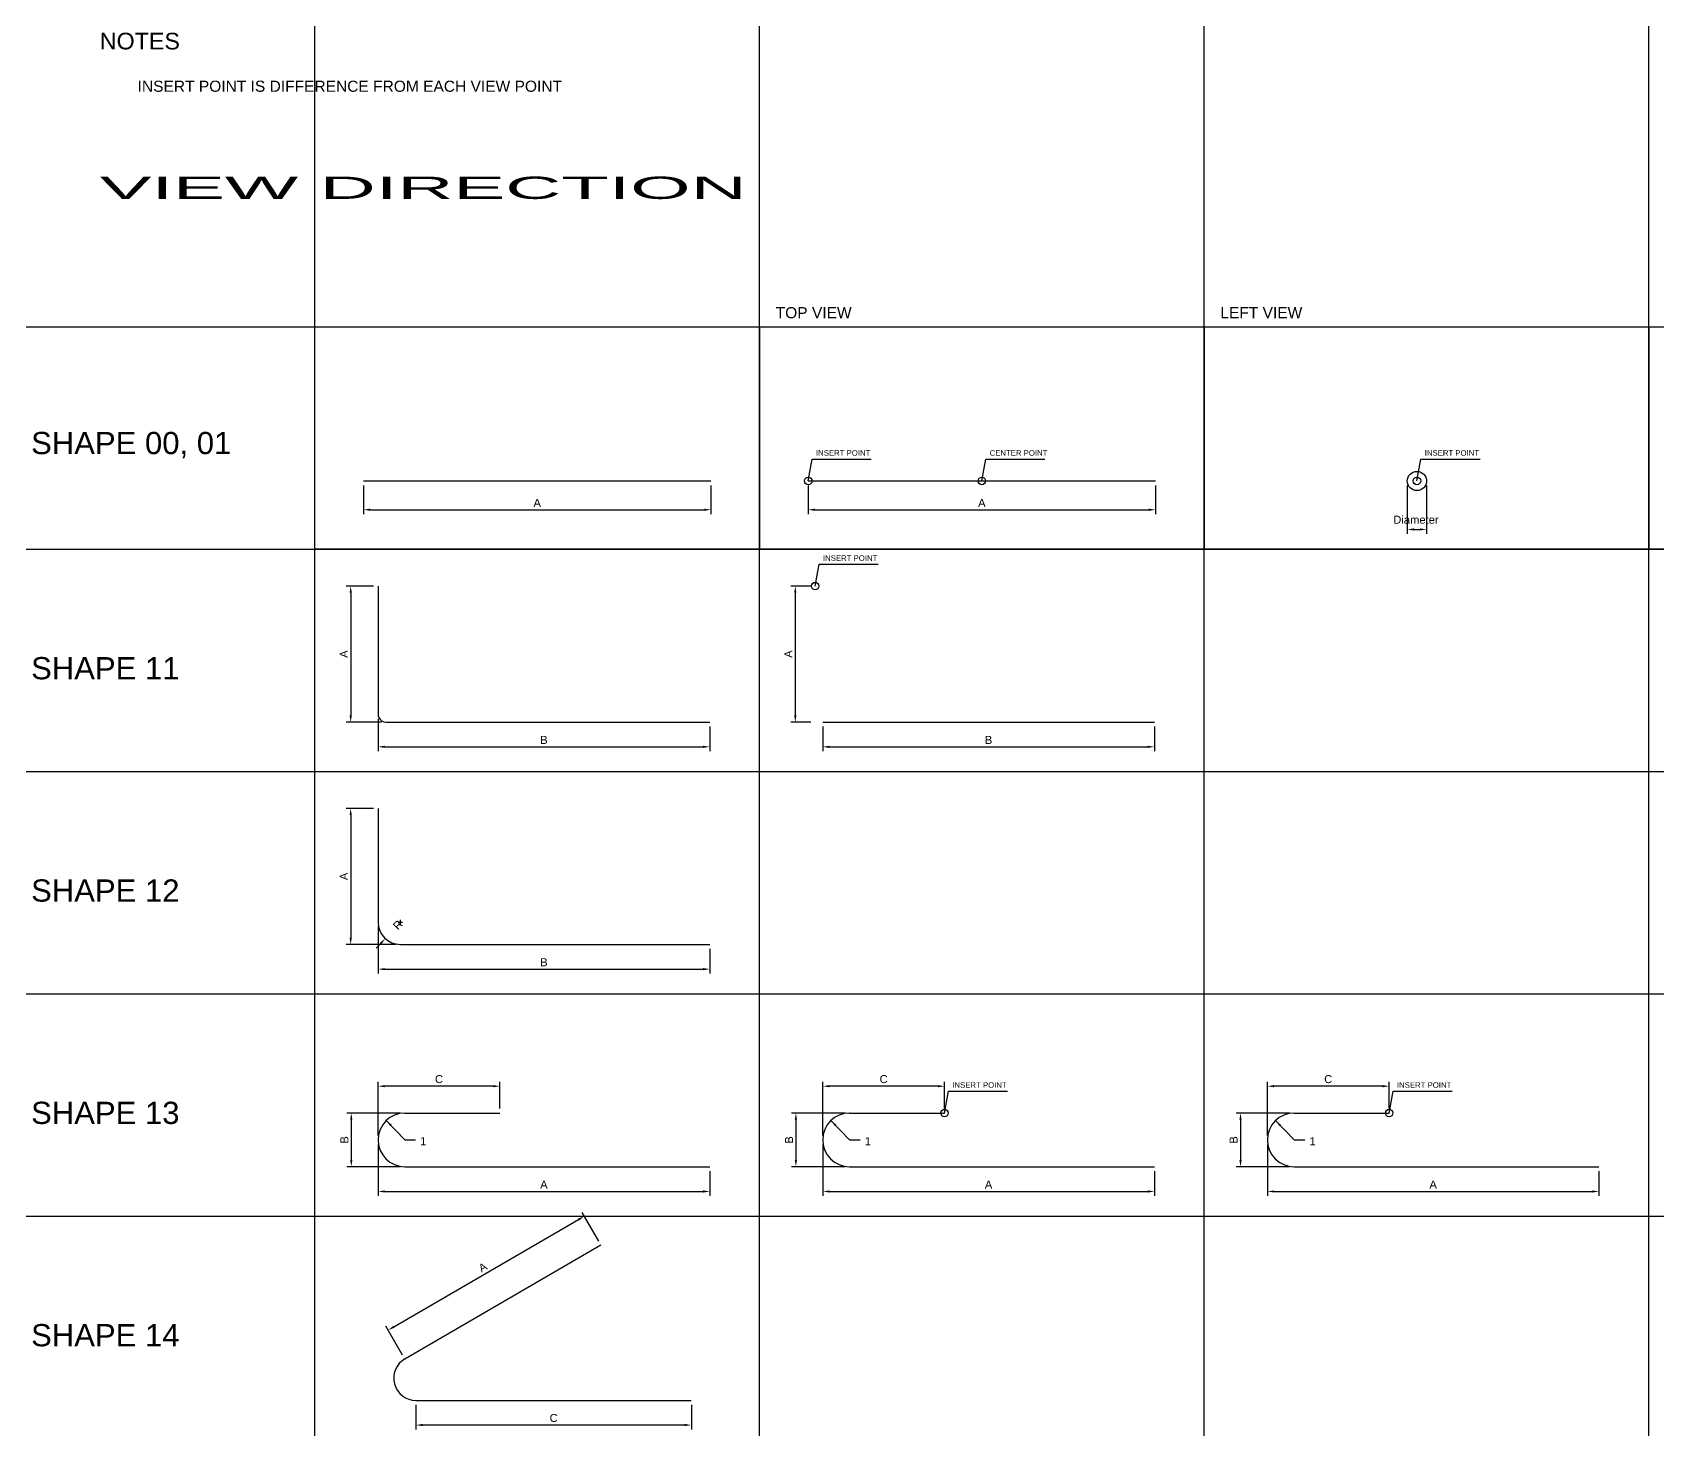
# Paper-space layout 'Layout1' of a CAD drawing. Header units: millimetres. Extents: x 1696 to 8223, y -288 to 1669.
# Drawn here: x 1696 to 2427, y 334 to 963 of the extents above; entities that cross this region are included whole.
import ezdxf

# ---------------------------------------------------------------- set-up
doc = ezdxf.new("R2010")
doc.units = ezdxf.units.MM
doc.header["$LTSCALE"] = 15
doc.layers.get('DEFPOINTS').update_dxf_attribs({"color": 251})
for name, color, linetype in [('1', 1, 'Continuous'), ('2', 2, 'Continuous'), ('3', 3, 'Continuous'), ('6', 6, 'Continuous'), ('Hatch', 251, 'Continuous')]:
    doc.layers.add(name, color=color, linetype=linetype)
doc.styles.add('HOA', font='Vharial.ttf')
doc.styles.add('thuong', font='Vnarial.ttf')
doc.dimstyles.new('D1', dxfattribs={"dimtxt": 1.8, "dimasz": 1.5, "dimexe": 1, "dimexo": 1, "dimgap": 0.65, "dimtad": 1, "dimtoh": 1, "dimdec": 4, "dimzin": 12, "dimdsep": 46, "dimtxsty": 'thuong', "dimcen": 0.5, "dimclrd": 251, "dimclre": 251, "dimclrt": 4, "dimaunit": 1, "dimadec": 0, "dimazin": 3, "dimtfac": 1, "dimtdec": 4, "dimtofl": 0, "dimtmove": 2, "dimatfit": 3, "dimfxl": 1, "dimtolj": 1, "dimtzin": 12, "dimarcsym": 2})
doc.dimstyles.new('D2', dxfattribs={"dimscale": 2, "dimtxt": 1.8, "dimasz": 1.5, "dimexe": 1, "dimexo": 1, "dimgap": 0.65, "dimtad": 1, "dimtoh": 1, "dimdec": 4, "dimzin": 12, "dimdsep": 46, "dimtxsty": 'thuong', "dimcen": 0.5, "dimclrd": 251, "dimclre": 251, "dimclrt": 4, "dimaunit": 1, "dimadec": 0, "dimazin": 3, "dimtfac": 1, "dimtdec": 4, "dimtofl": 0, "dimtmove": 2, "dimatfit": 3, "dimfxl": 1, "dimtolj": 1, "dimtzin": 12, "dimarcsym": 2})

# ---------------------------------------------------------------- blocks, each defined once
blk = doc.blocks.new('*D2')
at = {"layer": '6', "color": 251, "lineweight": -2}
for p, q in [((1844.49, 758.84), (1844.49, 745.91)), ((2000.69, 758.84), (2000.69, 745.91)), ((1847.49, 747.91), (1997.69, 747.91))]:
    blk.add_line(p, q, dxfattribs=at)
at = {"layer": '6', "color": 251}
for points in [[(1847.49, 748.41), (1847.49, 747.41), (1844.49, 747.91)], [(1997.69, 748.41), (1997.69, 747.41), (2000.69, 747.91)]]:
    blk.add_solid(points, dxfattribs=at)
at = {"layer": 'DEFPOINTS', "color": 0}
for p in [(1844.49, 760.84), (2000.69, 760.84), (2000.69, 747.91)]:
    blk.add_point(p, dxfattribs=at)
at = {"layer": '6', "color": 4, "insert": (1922.59, 751.01), "char_height": 3.6, "attachment_point": 5, "style": 'thuong'}
blk.add_mtext('\\A1;A', dxfattribs=at)
blk = doc.blocks.new('*D3')
at = {"layer": '6', "color": 251, "lineweight": -2}
for p, q in [((2044.49, 758.84), (2044.49, 745.91)), ((2200.69, 758.84), (2200.69, 745.91)), ((2047.49, 747.91), (2197.69, 747.91))]:
    blk.add_line(p, q, dxfattribs=at)
at = {"layer": '6', "color": 251}
for points in [[(2047.49, 748.41), (2047.49, 747.41), (2044.49, 747.91)], [(2197.69, 748.41), (2197.69, 747.41), (2200.69, 747.91)]]:
    blk.add_solid(points, dxfattribs=at)
at = {"layer": 'DEFPOINTS', "color": 0}
for p in [(2044.49, 760.84), (2200.69, 760.84), (2200.69, 747.91)]:
    blk.add_point(p, dxfattribs=at)
at = {"layer": '6', "color": 4, "insert": (2122.59, 751.01), "char_height": 3.6, "attachment_point": 5, "style": 'thuong'}
blk.add_mtext('\\A1;A', dxfattribs=at)
blk = doc.blocks.new('*D8')
at = {"layer": '6', "color": 251, "lineweight": -2}
for p, q in [((2313.98, 758.84), (2313.98, 737.05)), ((2322.64, 758.84), (2322.64, 737.05)), ((2316.98, 739.05), (2319.64, 739.05))]:
    blk.add_line(p, q, dxfattribs=at)
at = {"layer": '6', "color": 251}
for points in [[(2316.98, 739.55), (2316.98, 738.55), (2313.98, 739.05)], [(2319.64, 739.55), (2319.64, 738.55), (2322.64, 739.05)]]:
    blk.add_solid(points, dxfattribs=at)
at = {"layer": 'DEFPOINTS', "color": 0}
for p in [(2313.98, 760.84), (2322.64, 760.84), (2322.64, 739.05)]:
    blk.add_point(p, dxfattribs=at)
at = {"layer": '6', "color": 4, "insert": (2317.88, 743.39), "char_height": 3.6, "attachment_point": 5, "style": 'thuong'}
blk.add_mtext('\\A1;Diameter', dxfattribs=at)
blk = doc.blocks.new('*D10')
at = {"layer": '6', "color": 251, "lineweight": -2}
for p, q in [((1849.02, 713.55), (1836.69, 713.55)), ((1838.69, 710.55), (1838.69, 655.39)), ((1852.52, 652.39), (1836.69, 652.39))]:
    blk.add_line(p, q, dxfattribs=at)
at = {"layer": '6', "color": 251}
for points in [[(1838.19, 710.55), (1839.19, 710.55), (1838.69, 713.55)], [(1838.19, 655.39), (1839.19, 655.39), (1838.69, 652.39)]]:
    blk.add_solid(points, dxfattribs=at)
at = {"layer": 'DEFPOINTS', "color": 0}
for p in [(1851.02, 713.55), (1838.69, 652.39), (1854.52, 652.39)]:
    blk.add_point(p, dxfattribs=at)
at = {"layer": '6', "color": 4, "insert": (1835.59, 682.97), "char_height": 3.6, "attachment_point": 5, "rotation": 90, "style": 'thuong'}
blk.add_mtext('\\A1;A', dxfattribs=at)
blk = doc.blocks.new('*D11')
at = {"layer": '6', "color": 251, "lineweight": -2}
for p, q in [((1851.02, 653.89), (1851.02, 639.27)), ((2000.19, 650.39), (2000.19, 639.27)), ((1854.02, 641.27), (1997.19, 641.27))]:
    blk.add_line(p, q, dxfattribs=at)
at = {"layer": '6', "color": 251}
for points in [[(1854.02, 641.77), (1854.02, 640.77), (1851.02, 641.27)], [(1997.19, 641.77), (1997.19, 640.77), (2000.19, 641.27)]]:
    blk.add_solid(points, dxfattribs=at)
at = {"layer": 'DEFPOINTS', "color": 0}
for p in [(1851.02, 655.89), (2000.19, 652.39), (2000.19, 641.27)]:
    blk.add_point(p, dxfattribs=at)
at = {"layer": '6', "color": 4, "insert": (1925.61, 644.37), "char_height": 3.6, "attachment_point": 5, "style": 'thuong'}
blk.add_mtext('\\A1;B', dxfattribs=at)
blk = doc.blocks.new('*D13')
at = {"layer": '6', "color": 251, "lineweight": -2}
for p, q in [((2051.02, 650.39), (2051.02, 639.27)), ((2200.19, 650.39), (2200.19, 639.27)), ((2054.02, 641.27), (2197.19, 641.27))]:
    blk.add_line(p, q, dxfattribs=at)
at = {"layer": '6', "color": 251}
for points in [[(2054.02, 641.77), (2054.02, 640.77), (2051.02, 641.27)], [(2197.19, 641.77), (2197.19, 640.77), (2200.19, 641.27)]]:
    blk.add_solid(points, dxfattribs=at)
at = {"layer": 'DEFPOINTS', "color": 0}
for p in [(2051.02, 652.39), (2200.19, 652.39), (2200.19, 641.27)]:
    blk.add_point(p, dxfattribs=at)
at = {"layer": '6', "color": 4, "insert": (2125.61, 644.37), "char_height": 3.6, "attachment_point": 5, "style": 'thuong'}
blk.add_mtext('\\A1;B', dxfattribs=at)
blk = doc.blocks.new('*D14')
at = {"layer": '6', "color": 251, "lineweight": -2}
for p, q in [((2045.61, 713.55), (2036.69, 713.55)), ((2038.69, 710.55), (2038.69, 655.39)), ((2045.61, 652.39), (2036.69, 652.39))]:
    blk.add_line(p, q, dxfattribs=at)
at = {"layer": '6', "color": 251}
for points in [[(2038.19, 710.55), (2039.19, 710.55), (2038.69, 713.55)], [(2038.19, 655.39), (2039.19, 655.39), (2038.69, 652.39)]]:
    blk.add_solid(points, dxfattribs=at)
at = {"layer": 'DEFPOINTS', "color": 0}
for p in [(2047.61, 713.55), (2038.69, 652.39), (2047.61, 652.39)]:
    blk.add_point(p, dxfattribs=at)
at = {"layer": '6', "color": 4, "insert": (2035.59, 682.97), "char_height": 3.6, "attachment_point": 5, "rotation": 90, "style": 'thuong'}
blk.add_mtext('\\A1;A', dxfattribs=at)
blk = doc.blocks.new('*D15')
at = {"layer": '6', "color": 251, "lineweight": -2}
for p, q in [((1849.02, 613.55), (1836.69, 613.55)), ((1838.69, 610.55), (1838.69, 555.39)), ((1859.02, 552.39), (1836.69, 552.39))]:
    blk.add_line(p, q, dxfattribs=at)
at = {"layer": '6', "color": 251}
for points in [[(1838.19, 610.55), (1839.19, 610.55), (1838.69, 613.55)], [(1838.19, 555.39), (1839.19, 555.39), (1838.69, 552.39)]]:
    blk.add_solid(points, dxfattribs=at)
at = {"layer": 'DEFPOINTS', "color": 0}
for p in [(1851.02, 613.55), (1838.69, 552.39), (1861.02, 552.39)]:
    blk.add_point(p, dxfattribs=at)
at = {"layer": '6', "color": 4, "insert": (1835.59, 582.97), "char_height": 3.6, "attachment_point": 5, "rotation": 90, "style": 'thuong'}
blk.add_mtext('\\A1;A', dxfattribs=at)
blk = doc.blocks.new('*D16')
at = {"layer": '6', "color": 251, "lineweight": -2}
for p, q in [((1851.02, 560.39), (1851.02, 539.27)), ((2000.19, 550.39), (2000.19, 539.27)), ((1854.02, 541.27), (1997.19, 541.27))]:
    blk.add_line(p, q, dxfattribs=at)
at = {"layer": '6', "color": 251}
for points in [[(1854.02, 541.77), (1854.02, 540.77), (1851.02, 541.27)], [(1997.19, 541.77), (1997.19, 540.77), (2000.19, 541.27)]]:
    blk.add_solid(points, dxfattribs=at)
at = {"layer": 'DEFPOINTS', "color": 0}
for p in [(1851.02, 562.39), (2000.19, 552.39), (2000.19, 541.27)]:
    blk.add_point(p, dxfattribs=at)
at = {"layer": '6', "color": 4, "insert": (1925.61, 544.37), "char_height": 3.6, "attachment_point": 5, "style": 'thuong'}
blk.add_mtext('\\A1;B', dxfattribs=at)
blk = doc.blocks.new('*D17')
at = {"layer": '6', "color": 251, "lineweight": -2}
for p, q in [((1861.02, 561.39), (1861.02, 563.39)), ((1860.02, 562.39), (1862.02, 562.39)), ((1852.2, 552.85), (1850.16, 550.64))]:
    blk.add_line(p, q, dxfattribs=at)
at = {"layer": '6', "color": 251}
blk.add_solid([(1851.83, 553.18), (1852.56, 552.51), (1854.23, 555.05)], dxfattribs=at)
at = {"layer": 'DEFPOINTS', "color": 0}
for p in [(1861.02, 562.39), (1854.23, 555.05)]:
    blk.add_point(p, dxfattribs=at)
at = {"layer": '6', "color": 4, "insert": (1859.9, 561.16), "char_height": 3.6, "attachment_point": 5, "rotation": 47.25497, "style": 'thuong'}
blk.add_mtext('\\A1;R', dxfattribs=at)
blk = doc.blocks.new('*D19')
at = {"layer": '6', "color": 251, "lineweight": -2}
for p, q in [((1851.02, 462.47), (1851.02, 439.27)), ((2000.19, 450.39), (2000.19, 439.27)), ((1854.02, 441.27), (1997.19, 441.27))]:
    blk.add_line(p, q, dxfattribs=at)
at = {"layer": '6', "color": 251}
for points in [[(1854.02, 441.77), (1854.02, 440.77), (1851.02, 441.27)], [(1997.19, 441.77), (1997.19, 440.77), (2000.19, 441.27)]]:
    blk.add_solid(points, dxfattribs=at)
at = {"layer": 'DEFPOINTS', "color": 0}
for p in [(1851.02, 464.47), (2000.19, 452.39), (2000.19, 441.27)]:
    blk.add_point(p, dxfattribs=at)
at = {"layer": '6', "color": 4, "insert": (1925.61, 444.37), "char_height": 3.6, "attachment_point": 5, "style": 'thuong'}
blk.add_mtext('\\A1;A', dxfattribs=at)
blk = doc.blocks.new('*D21')
at = {"layer": '6', "color": 251, "lineweight": -2}
for p, q in [((1851.02, 466.47), (1851.02, 490.62)), ((1905.81, 478.55), (1905.81, 490.62)), ((1902.81, 488.62), (1854.02, 488.62))]:
    blk.add_line(p, q, dxfattribs=at)
at = {"layer": '6', "color": 251}
for points in [[(1854.02, 489.12), (1854.02, 488.12), (1851.02, 488.62)], [(1902.81, 489.12), (1902.81, 488.12), (1905.81, 488.62)]]:
    blk.add_solid(points, dxfattribs=at)
at = {"layer": 'DEFPOINTS', "color": 0}
for p in [(1851.02, 488.62), (1905.81, 476.55), (1851.02, 464.47)]:
    blk.add_point(p, dxfattribs=at)
at = {"layer": '6', "color": 4, "insert": (1878.41, 491.79), "char_height": 3.6, "attachment_point": 5, "style": 'thuong'}
blk.add_mtext('\\A1;C', dxfattribs=at)
blk = doc.blocks.new('*D22')
at = {"layer": '6', "color": 251, "lineweight": -2}
for p, q in [((1861.1, 476.55), (1836.95, 476.55)), ((1838.95, 473.55), (1838.95, 455.39)), ((1861.1, 452.39), (1836.95, 452.39))]:
    blk.add_line(p, q, dxfattribs=at)
at = {"layer": '6', "color": 251}
for points in [[(1838.45, 473.55), (1839.45, 473.55), (1838.95, 476.55)], [(1838.45, 455.39), (1839.45, 455.39), (1838.95, 452.39)]]:
    blk.add_solid(points, dxfattribs=at)
at = {"layer": 'DEFPOINTS', "color": 0}
for p in [(1863.1, 476.55), (1838.95, 452.39), (1863.1, 452.39)]:
    blk.add_point(p, dxfattribs=at)
at = {"layer": '6', "color": 4, "insert": (1835.85, 464.47), "char_height": 3.6, "attachment_point": 5, "rotation": 90, "style": 'thuong'}
blk.add_mtext('\\A1;B', dxfattribs=at)
blk = doc.blocks.new('*D24')
at = {"layer": '6', "color": 251, "lineweight": -2}
for p, q in [((2051.02, 462.47), (2051.02, 439.27)), ((2200.19, 450.39), (2200.19, 439.27)), ((2054.02, 441.27), (2197.19, 441.27))]:
    blk.add_line(p, q, dxfattribs=at)
at = {"layer": '6', "color": 251}
for points in [[(2054.02, 441.77), (2054.02, 440.77), (2051.02, 441.27)], [(2197.19, 441.77), (2197.19, 440.77), (2200.19, 441.27)]]:
    blk.add_solid(points, dxfattribs=at)
at = {"layer": 'DEFPOINTS', "color": 0}
for p in [(2051.02, 464.47), (2200.19, 452.39), (2200.19, 441.27)]:
    blk.add_point(p, dxfattribs=at)
at = {"layer": '6', "color": 4, "insert": (2125.61, 444.37), "char_height": 3.6, "attachment_point": 5, "style": 'thuong'}
blk.add_mtext('\\A1;A', dxfattribs=at)
blk = doc.blocks.new('*D25')
at = {"layer": '6', "color": 251, "lineweight": -2}
for p, q in [((2051.02, 466.47), (2051.02, 490.62)), ((2105.81, 478.55), (2105.81, 490.62)), ((2102.81, 488.62), (2054.02, 488.62))]:
    blk.add_line(p, q, dxfattribs=at)
at = {"layer": '6', "color": 251}
for points in [[(2054.02, 489.12), (2054.02, 488.12), (2051.02, 488.62)], [(2102.81, 489.12), (2102.81, 488.12), (2105.81, 488.62)]]:
    blk.add_solid(points, dxfattribs=at)
at = {"layer": 'DEFPOINTS', "color": 0}
for p in [(2051.02, 488.62), (2105.81, 476.55), (2051.02, 464.47)]:
    blk.add_point(p, dxfattribs=at)
at = {"layer": '6', "color": 4, "insert": (2078.41, 491.79), "char_height": 3.6, "attachment_point": 5, "style": 'thuong'}
blk.add_mtext('\\A1;C', dxfattribs=at)
blk = doc.blocks.new('*D26')
at = {"layer": '6', "color": 251, "lineweight": -2}
for p, q in [((2061.1, 476.55), (2036.95, 476.55)), ((2038.95, 473.55), (2038.95, 455.39)), ((2061.1, 452.39), (2036.95, 452.39))]:
    blk.add_line(p, q, dxfattribs=at)
at = {"layer": '6', "color": 251}
for points in [[(2038.45, 473.55), (2039.45, 473.55), (2038.95, 476.55)], [(2038.45, 455.39), (2039.45, 455.39), (2038.95, 452.39)]]:
    blk.add_solid(points, dxfattribs=at)
at = {"layer": 'DEFPOINTS', "color": 0}
for p in [(2063.1, 476.55), (2038.95, 452.39), (2063.1, 452.39)]:
    blk.add_point(p, dxfattribs=at)
at = {"layer": '6', "color": 4, "insert": (2035.85, 464.47), "char_height": 3.6, "attachment_point": 5, "rotation": 90, "style": 'thuong'}
blk.add_mtext('\\A1;B', dxfattribs=at)
blk = doc.blocks.new('*D60')
at = {"layer": '6', "color": 251, "lineweight": -2}
for p, q in [((2251.02, 462.47), (2251.02, 439.27)), ((2400.19, 450.39), (2400.19, 439.27)), ((2254.02, 441.27), (2397.19, 441.27))]:
    blk.add_line(p, q, dxfattribs=at)
at = {"layer": '6', "color": 251}
for points in [[(2254.02, 441.77), (2254.02, 440.77), (2251.02, 441.27)], [(2397.19, 441.77), (2397.19, 440.77), (2400.19, 441.27)]]:
    blk.add_solid(points, dxfattribs=at)
at = {"layer": 'DEFPOINTS', "color": 0}
for p in [(2251.02, 464.47), (2400.19, 452.39), (2400.19, 441.27)]:
    blk.add_point(p, dxfattribs=at)
at = {"layer": '6', "color": 4, "insert": (2325.61, 444.37), "char_height": 3.6, "attachment_point": 5, "style": 'thuong'}
blk.add_mtext('\\A1;A', dxfattribs=at)
blk = doc.blocks.new('*D61')
at = {"layer": '6', "color": 251, "lineweight": -2}
for p, q in [((2251.02, 466.47), (2251.02, 490.62)), ((2305.81, 478.55), (2305.81, 490.62)), ((2302.81, 488.62), (2254.02, 488.62))]:
    blk.add_line(p, q, dxfattribs=at)
at = {"layer": '6', "color": 251}
for points in [[(2254.02, 489.12), (2254.02, 488.12), (2251.02, 488.62)], [(2302.81, 489.12), (2302.81, 488.12), (2305.81, 488.62)]]:
    blk.add_solid(points, dxfattribs=at)
at = {"layer": 'DEFPOINTS', "color": 0}
for p in [(2251.02, 488.62), (2305.81, 476.55), (2251.02, 464.47)]:
    blk.add_point(p, dxfattribs=at)
at = {"layer": '6', "color": 4, "insert": (2278.41, 491.79), "char_height": 3.6, "attachment_point": 5, "style": 'thuong'}
blk.add_mtext('\\A1;C', dxfattribs=at)
blk = doc.blocks.new('*D62')
at = {"layer": '6', "color": 251, "lineweight": -2}
for p, q in [((2261.1, 476.55), (2236.95, 476.55)), ((2238.95, 473.55), (2238.95, 455.39)), ((2261.1, 452.39), (2236.95, 452.39))]:
    blk.add_line(p, q, dxfattribs=at)
at = {"layer": '6', "color": 251}
for points in [[(2238.45, 473.55), (2239.45, 473.55), (2238.95, 476.55)], [(2238.45, 455.39), (2239.45, 455.39), (2238.95, 452.39)]]:
    blk.add_solid(points, dxfattribs=at)
at = {"layer": 'DEFPOINTS', "color": 0}
for p in [(2263.1, 476.55), (2238.95, 452.39), (2263.1, 452.39)]:
    blk.add_point(p, dxfattribs=at)
at = {"layer": '6', "color": 4, "insert": (2235.85, 464.47), "char_height": 3.6, "attachment_point": 5, "rotation": 90, "style": 'thuong'}
blk.add_mtext('\\A1;B', dxfattribs=at)
blk = doc.blocks.new('*D63')
at = {"layer": '6', "color": 251, "lineweight": -2}
for p, q in [((1950.27, 418.94), (1942.76, 431.87)), ((1858.12, 380.4), (1941.17, 428.64)), ((1862.03, 367.69), (1854.52, 380.62))]:
    blk.add_line(p, q, dxfattribs=at)
at = {"layer": '6', "color": 251}
for points in [[(1940.92, 429.07), (1941.42, 428.2), (1943.77, 430.14)], [(1857.87, 380.83), (1858.37, 379.97), (1855.52, 378.89)]]:
    blk.add_solid(points, dxfattribs=at)
at = {"layer": 'DEFPOINTS', "color": 0}
for p in [(1943.77, 430.14), (1951.28, 417.21), (1863.03, 365.96)]:
    blk.add_point(p, dxfattribs=at)
at = {"layer": '6', "color": 4, "insert": (1898.09, 407.2), "char_height": 3.6, "attachment_point": 5, "rotation": 30.14675, "style": 'thuong'}
blk.add_mtext('\\A1;A', dxfattribs=at)
blk = doc.blocks.new('*D64')
at = {"layer": '6', "color": 251, "lineweight": -2}
for p, q in [((1868.05, 345.32), (1868.05, 334.21)), ((1991.92, 345.32), (1991.92, 334.21)), ((1988.92, 336.21), (1871.05, 336.21))]:
    blk.add_line(p, q, dxfattribs=at)
at = {"layer": '6', "color": 251}
for points in [[(1871.05, 336.71), (1871.05, 335.71), (1868.05, 336.21)], [(1988.92, 336.71), (1988.92, 335.71), (1991.92, 336.21)]]:
    blk.add_solid(points, dxfattribs=at)
at = {"layer": 'DEFPOINTS', "color": 0}
for p in [(1868.05, 347.32), (1991.92, 347.32), (1868.05, 336.21)]:
    blk.add_point(p, dxfattribs=at)
at = {"layer": '6', "color": 4, "insert": (1929.98, 339.37), "char_height": 3.6, "attachment_point": 5, "style": 'thuong'}
blk.add_mtext('\\A1;C', dxfattribs=at)
blk = doc.blocks.new('cP')
at = {"layer": '6'}
blk.add_circle((0, 0), 1.69, dxfattribs=at)
at = {"layer": '3', "color": 3, "style": 'HOA'}
blk.add_text('center point', height=2.5, dxfattribs=at).set_placement((3.5, 11.37))
at = {"layer": '6'}
blk.add_leader([(0, 0), (1.82, 9.82), (28.39, 9.82)], dimstyle='D1', override={"dimgap": 0.65, "dimtad": 0}, dxfattribs=at)

psp = doc.layouts.get("Layout1")

# ---------------------------------------------------------------- linework, layer by layer
at = {"layer": '1', "color": 1}
for p, q in [((1844.49368, 760.84334), (2000.69208, 760.84334)), ((2044.49368, 760.84334), (2200.69208, 760.84334)), ((2051.02075, 652.39233), (2200.1926, 652.39233)), ((1863.09771, 476.54625), (1905.80523, 476.54625)), ((2063.09771, 476.54625), (2105.80523, 476.54625)), ((2263.09771, 476.54625), (2305.80523, 476.54625)), ((1863.03165, 365.96451), (1951.27563, 417.21401)), ((1868.05381, 347.3171), (1991.91511, 347.3171))]:
    psp.add_line(p, q, dxfattribs=at)
for points in [[(1851.02075, 713.55378), (1851.02075, 655.89233, 0.414213562), (1854.52075, 652.39233), (2000.1926, 652.39233)], [(1851.02075, 613.55378), (1851.02075, 562.39233, 0.414213562), (1861.02075, 552.39233), (2000.1926, 552.39233)]]:
    psp.add_lwpolyline(points, format="xyb", dxfattribs=at)
for points in [[(1863.09771, 452.39233), (2000.1926, 452.39233)], [(2063.09771, 452.39233), (2200.1926, 452.39233)], [(2263.09771, 452.39233), (2400.1926, 452.39233)]]:
    psp.add_lwpolyline(points, dxfattribs=at)
psp.add_circle((2318.30868, 760.84334), 4.32644, dxfattribs=at)
for centre, radius, start in [((1863.09771, 464.46929), 12.07696, 90), ((2063.09771, 464.46929), 12.07696, 90), ((2263.09771, 464.46929), 12.07696, 90), ((1868.05381, 357.3171), 10, 120.14675236)]:
    psp.add_arc(centre, radius, start, 270, dxfattribs=at)
at = {"layer": '6'}
for points in [[(1822.59288, 830.14296), (2022.59288, 830.14296), (2022.59288, 730.14296), (1822.59288, 730.14296)], [(2022.59288, 830.14296), (2222.59288, 830.14296), (2222.59288, 730.14296), (2022.59288, 730.14296)], [(2222.59288, 830.14296), (2422.59288, 830.14296), (2422.59288, 730.14296), (2222.59288, 730.14296)], [(2422.59288, 830.14296), (2622.59288, 830.14296), (2622.59288, 730.14296), (2422.59288, 730.14296)]]:
    psp.add_lwpolyline(points, close=True, dxfattribs=at)
for centre in [(2044.49368, 760.84334), (2318.30868, 760.84334), (2047.61167, 713.55378), (2105.80523, 476.54625), (2305.80523, 476.54625)]:
    psp.add_circle(centre, 1.69329, dxfattribs=at)
at = {"layer": 'Hatch', "color": 251}
for p, direction in [((1822.59288, 780.14296), (0, 1)), ((2022.59288, 780.14296), (0, 1)), ((2222.59288, 792.95726), (0, 1)), ((2422.59288, 780.14296), (0, 1)), ((2122.59288, 830.14296), (1, 0)), ((2068.8485, 730.14296), (1, 0)), ((2068.8485, 630.14296), (1, 0)), ((2068.8485, 530.14296), (1, 0)), ((2068.8485, 430.14296), (1, 0)), ((2068.8485, 330.14296), (1, 0)), ((2068.8485, 230.14296), (1, 0)), ((2068.8485, 130.14296), (1, 0))]:
    psp.add_xline(p, direction, dxfattribs=at)

# ---------------------------------------------------------------- block references
at = {"layer": '6'}
psp.add_blockref('cP', (2122.59288, 760.84334), dxfattribs=at)

# ---------------------------------------------------------------- texts
at = {"layer": '2', "color": 2}
for s, height, style, p in [('notes', 7.5, 'HOA', (1725.80308, 954.95243)), ('insert point is difference from each view point', 5, 'HOA', (1742.83621, 935.89588)), ('TOP VIEW', 5, 'thuong', (2029.86832, 834.0399)), ('LEFT VIEW', 5, 'thuong', (2229.86832, 834.0399)), ('Shape 00, 01', 10, 'HOA', (1694.92386, 772.91007)), ('Shape 11', 10, 'HOA', (1694.92386, 671.62576)), ('Shape 12', 10, 'HOA', (1694.92386, 571.62576)), ('Shape 13', 10, 'HOA', (1694.92386, 471.62576)), ('Shape 14', 10, 'HOA', (1694.92386, 371.62576))]:
    psp.add_text(s, height=height, dxfattribs=dict(at, style=style)).set_placement(p)
at = {"layer": '3', "color": 3, "style": 'HOA', "width": 2.5}
psp.add_text('view direction', height=10, dxfattribs=at).set_placement((1725.80308, 887.7272))
at = {"layer": '3', "color": 3, "style": 'HOA'}
for p in [(2047.99839, 772.21032), (2321.81339, 772.21032), (2051.11638, 724.92076), (2109.30995, 487.91323), (2309.30995, 487.91323)]:
    psp.add_text('insert point', height=2.5, dxfattribs=at).set_placement(p)
at = {"layer": '6', "color": 4, "style": 'thuong'}
for p in [(1869.92402, 462.07577), (2069.92402, 462.07577), (2269.92402, 462.07577)]:
    psp.add_text('1', height=3.6, dxfattribs=at).set_placement(p)

# ---------------------------------------------------------------- dimensions: what is measured, and where the dimension line sits
at = {"layer": '6'}
for p1, p2, distance, text, picture, middle in [((1844.49368, 760.84334), (2000.69208, 760.84334), -12.9368, 'A', '*D2', (1922.59288, 751.00654)), ((2044.49368, 760.84334), (2200.69208, 760.84334), -12.9368, 'A', '*D3', (2122.59288, 751.00654)), ((1863.03165, 365.96451), (1951.27563, 417.21401), 14.95215, 'A', '*D63', (1898.08755, 407.19971)), ((1991.91511, 347.3171), (1868.05381, 347.3171), 11.10782, 'C', '*D64', (1929.98446, 339.37067))]:
    dim = psp.add_aligned_dim(p1=p1, p2=p2, distance=distance, text=text, dimstyle='D2', dxfattribs=at)
    dim.commit()
    dim.dimension.update_dxf_attribs({"geometry": picture, "text_midpoint": middle})
dim = psp.add_linear_dim(base=(2322.63512, 739.04776), p1=(2313.98223, 760.84334), p2=(2322.63512, 760.84334), angle=0, text='Diameter', dimstyle='D2', dxfattribs=at)
dim.commit()
dim.dimension.update_dxf_attribs({"geometry": '*D8', "text_midpoint": (2317.88221, 743.39438), "dimtype": 161})
for base, p1, p2, text, picture, middle in [((1838.68749, 652.39233), (1851.02075, 713.55378), (1854.52075, 652.39233), 'A', '*D10', (1835.58749, 682.97306)), ((2038.68749, 652.39233), (2047.61167, 713.55378), (2047.61167, 652.39233), 'A', '*D14', (2035.58749, 682.97306)), ((1838.68749, 552.39233), (1851.02075, 613.55378), (1861.02075, 552.39233), 'A', '*D15', (1835.58749, 582.97306)), ((1838.94645, 452.39233), (1863.09771, 476.54625), (1863.09771, 452.39233), 'B', '*D22', (1835.84645, 464.46929)), ((2038.94645, 452.39233), (2063.09771, 476.54625), (2063.09771, 452.39233), 'B', '*D26', (2035.84645, 464.46929)), ((2238.94645, 452.39233), (2263.09771, 476.54625), (2263.09771, 452.39233), 'B', '*D62', (2235.84645, 464.46929))]:
    dim = psp.add_linear_dim(base=base, p1=p1, p2=p2, angle=90, text=text, dimstyle='D2', dxfattribs=at)
    dim.commit()
    dim.dimension.update_dxf_attribs({"geometry": picture, "text_midpoint": middle})
for base, p1, p2, text, picture, middle in [((2000.1926, 641.26783), (1851.02075, 655.89233), (2000.1926, 652.39233), 'B', '*D11', (1925.60668, 644.36783)), ((2200.1926, 641.26783), (2051.02075, 652.39233), (2200.1926, 652.39233), 'B', '*D13', (2125.60668, 644.36783)), ((2000.1926, 541.26783), (1851.02075, 562.39233), (2000.1926, 552.39233), 'B', '*D16', (1925.60668, 544.36783)), ((1851.02075, 488.62401), (1905.80523, 476.54625), (1851.02075, 464.46929), 'C', '*D21', (1878.41299, 491.7854)), ((2051.02075, 488.62401), (2105.80523, 476.54625), (2051.02075, 464.46929), 'C', '*D25', (2078.41299, 491.7854)), ((2251.02075, 488.62401), (2305.80523, 476.54625), (2251.02075, 464.46929), 'C', '*D61', (2278.41299, 491.7854)), ((2000.1926, 441.26783), (1851.02075, 464.46929), (2000.1926, 452.39233), 'A', '*D19', (1925.60668, 444.36783)), ((2200.1926, 441.26783), (2051.02075, 464.46929), (2200.1926, 452.39233), 'A', '*D24', (2125.60668, 444.36783)), ((2400.1926, 441.26783), (2251.02075, 464.46929), (2400.1926, 452.39233), 'A', '*D60', (2325.60668, 444.36783))]:
    dim = psp.add_linear_dim(base=base, p1=p1, p2=p2, text=text, dimstyle='D2', dxfattribs=at)
    dim.commit()
    dim.dimension.update_dxf_attribs({"geometry": picture, "text_midpoint": middle})
dim = psp.add_radius_dim(center=(1861.02075, 562.39233), mpoint=(1854.23338, 555.04852), text='R', dimstyle='D2', dxfattribs=at)
dim.commit()
dim.dimension.update_dxf_attribs({"geometry": '*D17', "text_midpoint": (1859.89774, 561.16331), "dimtype": 164})

# ---------------------------------------------------------------- leaders
for points, dimstyle in [([(2044.49368, 760.84334), (2046.31675, 770.66433), (2072.87914, 770.66433)], 'D1'), ([(2318.30868, 760.84334), (2320.13175, 770.66433), (2346.69414, 770.66433)], 'D1'), ([(2047.61167, 713.55378), (2049.43474, 723.37477), (2075.99713, 723.37477)], 'D1'), ([(2105.80523, 476.54625), (2107.62831, 486.36724), (2134.1907, 486.36724)], 'D1'), ([(2305.80523, 476.54625), (2307.62831, 486.36724), (2334.1907, 486.36724)], 'D1'), ([(1854.71446, 473.16263), (1863.09771, 464.46929), (1867.86598, 464.46929)], 'D2'), ([(2054.71446, 473.16263), (2063.09771, 464.46929), (2067.86598, 464.46929)], 'D2'), ([(2254.71446, 473.16263), (2263.09771, 464.46929), (2267.86598, 464.46929)], 'D2')]:
    psp.add_leader(points, dimstyle=dimstyle, override={"dimgap": 0.65, "dimtad": 0}, dxfattribs=at)

doc.saveas('drawing.dxf')
